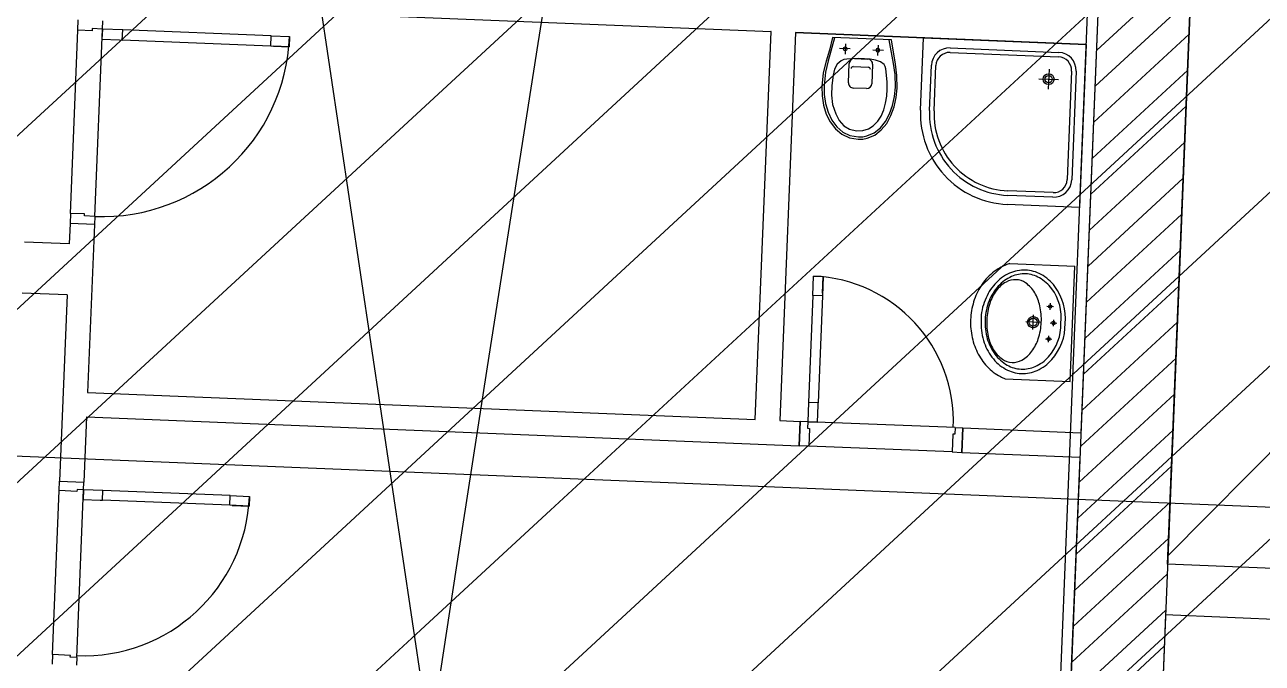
# Model space of a CAD drawing. Extents: x -678889171 to 586587, y -792238163 to 335485.
# Drawn here: x -678754277 to -678748201, y -791950503 to -791947371 of the extents above; entities that cross this region are included whole.
import ezdxf
from ezdxf.enums import TextEntityAlignment as Align

# ---------------------------------------------------------------- set-up
doc = ezdxf.new("R2010")
doc.units = 0
doc.header["$MEASUREMENT"] = 0
for name, color, linetype in [('A-FLOR-PATT', 252, 'Continuous'), ('A-SITE-PATT', 252, 'Continuous'), ('A-WALL', 252, 'Continuous')]:
    doc.layers.add(name, color=color, linetype=linetype)
doc.layers.add('BASEMENT3 LAYOUT$0$HATCH2', color=252, linetype='Continuous', lineweight=15)
doc.styles.add('Ground floor Towers$0$$Bas01-Rname$0$EN-SC', font='swissc.ttf')
doc.styles.add('Ground floor Towers$0$$Bas01-Rname$0$EN-SCL', font='swisscl.ttf')
doc.styles.add('Ground floor Towers$0$04-Ground Floor$0$V2-lower ground$0$LEVEL  FOR LICENSE LOWER GR$0$$LG- LEVEL$0$AR-SR', font='sarb.shx')

# ---------------------------------------------------------------- blocks, each defined once
blk = doc.blocks.new('A$C61C61320')
at = {"layer": 'BASEMENT3 LAYOUT$0$HATCH2'}
h = blk.add_hatch(dxfattribs=at)
h.set_pattern_fill('ANSI31', color=256, scale=5000, style=0)
h.set_pattern_definition([(45, (1320016.062358054, 343948.7931753235), (-441.9417382415922, 441.9417382415922), [])])
h.paths.add_polyline_path([(11086.00013759569, 20764.88754983409), (-87874.57371154218, 20764.88754983409), (-87874.57371154218, -14411.92520058152), (11086.00013759569, -14411.92520058152)])
blk = doc.blocks.new('GR')
at = {"layer": 'A-FLOR-PATT'}
for p, q in [((49525, 196905), (34393.90724153118, 276184.0878004957)), ((45305, 268485), (45305, 225220)), ((45359.41533091813, 233667.6908201417), (45359.41533091824, 245310.1052580429)), ((45809.41533091807, 245310.1052580429), (45809.41533091813, 233667.6908201417)), ((45806.68012906855, 244904.0270685123), (45806.68012906862, 236156.2079005374)), ((45806.68012906857, 236195.5061223729), (53641.59954529338, 244756.1981928044)), ((45356.68012906868, 240437.2740405605), (45356.68012906866, 236782.4251110299)), ((45359.41533091757, 238661.286583093), (45809.41533091804, 239111.2865830935)), ((45359.41533091757, 238484.5098877968), (45809.41533091757, 238934.5098877968)), ((45359.41533091804, 238307.7331925002), (45809.41533091804, 238757.7331925002)), ((40476.64699863413, 238687.437866267), (43757.83098447767, 238687.437866267)), ((43757.83098447768, 238687.437866267), (43757.28380712546, 238687.437866267)), ((43757.83098447767, 236782.4251110299), (43757.83098447767, 238687.437866267)), ((43877.83098447767, 238687.4378662669), (43877.83098447767, 236782.4251110299)), ((45306.68012906888, 238687.4378661595), (43877.83098447767, 238687.437866267)), ((43877.83098447767, 238687.4378662669), (45306.68012906888, 238687.437866267)), ((44069.47662439049, 238670.3165372213), (44043.40778589724, 238555.7169654467)), ((44060.67998765664, 238670.3337128359), (44047.37253373192, 238608.6198202727)), ((44349.55417962455, 238670.3337126371), (44060.67998765664, 238670.3337128359)), ((44364.77603751421, 238555.631826298), (44338.97453886869, 238670.3337125714)), ((44374.14224096625, 238552.8584563366), (44349.55417962455, 238670.3337126371)), ((44506.68012928621, 238331.882310248), (44506.68012907958, 238687.4378658013)), ((44506.68012907958, 238687.4378658013), (45306.68012907448, 238687.4378662662)), ((45306.68012907448, 238687.4378662662), (45306.68012953942, 237887.4378662713)), ((44047.37253373192, 238608.6198202727), (44033.46679333987, 238552.981293124)), ((44149.37039272532, 238618.138625438), (44097.5663657013, 238618.0374771057)), ((44115.74550081552, 238618.0729722072), (44118.48765374401, 238624.6948625478)), ((44118.51349145959, 238611.4618405848), (44115.74550081552, 238618.0729722072)), ((44118.48765374401, 238624.6948625478), (44125.09878540382, 238627.4628531621)), ((44125.13538177784, 238608.7196876339), (44118.51349145959, 238611.4618405848)), ((44125.09878540382, 238627.4628531621), (44131.7206757294, 238624.7207002709)), ((44125.11708361401, 238642.3445795511), (44125.11708356631, 238592.1675633923)), ((44131.74651344497, 238611.4876783078), (44125.13538177784, 238608.7196876339)), ((44131.7206757294, 238624.7207002709), (44134.48866636615, 238618.1095685888)), ((44134.48866636615, 238618.1095685888), (44131.74651344497, 238611.4876783078)), ((44260.86377445667, 238618.1386253321), (44312.6678014805, 238618.0374769013)), ((44278.51349146513, 238624.7207001314), (44275.74550081581, 238618.1095684545)), ((44275.74550081581, 238618.1095684545), (44278.48765372436, 238611.4876781684)), ((44278.48765372436, 238611.4876781684), (44285.09878538625, 238608.7196874818)), ((44285.1353817959, 238627.4628530101), (44278.51349146513, 238624.7207001314)), ((44285.09878538625, 238608.7196874818), (44291.7206757097, 238611.4618404201)), ((44285.11708361401, 238642.3445793991), (44285.11708356631, 238592.1675632402)), ((44291.74651345047, 238624.6948623832), (44285.1353817959, 238627.4628530101)), ((44291.7206757097, 238611.4618404201), (44294.48866636635, 238618.0729720374)), ((44294.48866636635, 238618.0729720374), (44291.74651345047, 238624.6948623832)), ((44640.01346243789, 238642.9934214346), (45173.34679576783, 238642.9934217446)), ((44640.01346245081, 238620.7711992126), (45173.34679578074, 238620.7711995225)), ((40356.64699863413, 238556.6919814623), (40356.64699863413, 238606.6919814623)), ((40426.64699863413, 238556.6919814623), (40356.64699863413, 238556.6919814623)), ((40356.64699863413, 237656.6919814626), (40356.64699863413, 238556.6919814623)), ((40476.64699863413, 238566.6919814623), (40426.64699863413, 238566.6919814623)), ((40426.64699863413, 238566.6919814623), (40426.64699863413, 238556.6919814623)), ((40476.64699863413, 238566.6919814623), (40476.64699863413, 238606.6919814622)), ((40576.6469986341, 238566.6919814623), (40476.64699863413, 238566.6919814623)), ((40476.64699863413, 238566.6919814623), (40476.64699863413, 238516.6919814623)), ((40476.64699863413, 237646.6919814626), (40476.64699863413, 238566.6919814623)), ((40576.6469986341, 238516.6919814623), (40576.6469986341, 238566.6919814623)), ((41306.64699863386, 238566.6919814623), (40576.6469986341, 238566.6919814623)), ((41306.64699863386, 238516.6919814623), (41306.64699863386, 238566.6919814623)), ((41306.64699863386, 238566.6919814623), (41396.64699863383, 238566.6919814623)), ((41396.64699863383, 238566.6919814623), (41396.64699863383, 238516.6919814623)), ((44033.46679333987, 238552.981293124), (44022.33455673786, 238495.6669463715)), ((44043.40778589724, 238555.7169654467), (44032.82114773155, 238500.0719576229)), ((44107.90893617016, 238558.8884469246), (44088.56624503964, 238540.7470095012)), ((44120.04745068926, 238564.938943413), (44107.90893617016, 238558.8884469246)), ((44134.39327833448, 238568.2083541922), (44120.04745068926, 238564.938943413)), ((44193.92882456927, 238572.5175962877), (44134.39327833448, 238568.2083541922)), ((44147.61708346158, 238452.2756023597), (44147.61708352953, 238547.2756023597)), ((44172.61708354673, 238572.2756023418), (44237.61708354673, 238572.2756022971)), ((44250.15616102324, 238571.3014396498), (44193.92882456927, 238572.5175962877)), ((44276.59403087716, 238567.9307042913), (44250.15616102324, 238571.3014396498)), ((44262.61708352953, 238547.2756022792), (44262.6170834616, 238452.2756022792)), ((44300.2921265257, 238561.2895906044), (44276.59403087716, 238567.9307042913)), ((44318.44542387674, 238548.0210735053), (44300.2921265257, 238561.2895906044)), ((44325.04363666459, 238538.6365718671), (44318.44542387674, 238548.0210735053)), ((44375.1496201421, 238502.1586365387), (44364.77603751421, 238555.631826298)), ((44383.94853164903, 238497.7159699462), (44374.14224096625, 238552.8584563366)), ((44551.12457373038, 238331.8823102739), (44551.12457360123, 238554.1045324946)), ((44573.34679595246, 238331.8823102867), (44573.34679582331, 238554.1045325076)), ((45240.01346248573, 238554.104532895), (45240.01346279568, 238020.7711995651)), ((45262.23568470781, 238554.1045329079), (45262.23568501777, 238020.771199578)), ((45359.41533091757, 238130.9564972036), (45809.41533091757, 238580.9564972036)), ((40476.64699863413, 238516.6919814623), (40563.6469986341, 238516.6919814623)), ((40563.6469986341, 238516.6919814623), (40576.6469986341, 238516.6919814623)), ((41306.64699863386, 238516.6919814623), (40576.6469986341, 238516.6919814623)), ((41396.64699863383, 238516.6919814623), (41306.64699863386, 238516.6919814623)), ((41396.64699863383, 238516.6919814623), (41319.64699863386, 238516.6919814623)), ((41319.64699863386, 238516.6919814623), (41396.64699863383, 238516.6919814623)), ((44022.33455673786, 238495.6669463715), (44017.80057525833, 238428.9897914672)), ((44032.82114773155, 238500.0719576229), (44028.83162107258, 238434.4784176946)), ((44070.28164109925, 238486.765742766), (44066.31901111273, 238434.9475618402)), ((44075.8477382217, 238515.4120693692), (44070.28164109925, 238486.765742766)), ((44088.56624503964, 238540.7470095012), (44075.8477382217, 238515.4120693692)), ((44167.61708351758, 238532.2756023505), (44242.61708350121, 238532.2756022792)), ((44328.88245724453, 238527.0447147308), (44325.04363666459, 238538.6365718671)), ((44337.58793600899, 238463.6391308705), (44328.88245724453, 238527.0447147308)), ((44378.89051142054, 238440.4114567301), (44375.1496201421, 238502.1586365387)), ((44387.68730507934, 238434.8841162374), (44383.94853164903, 238497.7159699462)), ((44017.80057525833, 238428.9897914672), (44020.46521492222, 238382.6688352325)), ((44028.83162107258, 238434.4784176946), (44031.49842095649, 238389.2638288464)), ((44066.31901111273, 238434.9475618402), (44067.33282854722, 238387.5451508346)), ((44237.6170834444, 238427.2756022971), (44172.6170834444, 238427.2756023418)), ((44339.16882689033, 238428.9046523781), (44337.58793600899, 238463.6391308705)), ((44337.99358704265, 238393.6332162998), (44339.16882689033, 238428.9046523781)), ((44376.02441532129, 238394.6653319279), (44378.89051142054, 238440.4114567301)), ((44384.84180118533, 238388.5739186119), (44387.68730507934, 238434.8841162374)), ((44020.46521492222, 238382.6688352325), (44029.74856815192, 238337.4630209369)), ((44031.49842095649, 238389.2638288464), (44039.67752460342, 238345.1448487753)), ((44067.33282854722, 238387.5451508346), (44074.40234566337, 238341.7796265428)), ((44334.06433434396, 238358.9094965358), (44337.99358704265, 238393.6332162998)), ((44368.77835437804, 238350.0124372518), (44376.02441532129, 238394.6653319279)), ((44376.48725497751, 238342.8385101813), (44384.84180118533, 238388.5739186119)), ((45359.41533091757, 237954.1798019065), (45809.41533091804, 238404.1798019069)), ((44029.74856815192, 238337.4630209369), (44045.08867995054, 238294.4364305137)), ((44039.67752460342, 238345.1448487753), (44053.93512269948, 238303.2267435271)), ((44074.40234566337, 238341.7796265428), (44091.40963621497, 238297.1010701477)), ((44314.65506477884, 238295.5588073013), (44326.29855505454, 238325.8419783209)), ((44326.29855505454, 238325.8419783209), (44334.06433434396, 238358.9094965358)), ((44337.75143227786, 238269.6115989011), (44355.46248218537, 238307.6058307254)), ((44355.46248218537, 238307.6058307254), (44368.77835437804, 238350.0124372518)), ((44362.62688560742, 238299.3265952522), (44376.48725497751, 238342.8385101813)), ((44045.08867995054, 238294.4364305137), (44065.97028622567, 238256.345152104)), ((44053.93512269948, 238303.2267435271), (44073.71146283199, 238265.7016557888)), ((44065.97028622567, 238256.345152104), (44092.91411512539, 238223.2315562325)), ((44073.71146283199, 238265.7016557888), (44099.00874756317, 238233.6976464927)), ((44091.40963621497, 238297.1010701477), (44110.09142652426, 238265.6306231596)), ((44110.09142652426, 238265.6306231596), (44133.18995422852, 238240.7897822055)), ((44254.43604146065, 238230.0750565649), (44277.07186328533, 238246.0190143835)), ((44277.07186328533, 238246.0190143835), (44298.61529551439, 238269.1239803984)), ((44298.61529551439, 238269.1239803984), (44314.65506477884, 238295.5588073013)), ((44313.43458770811, 238237.1187359701), (44337.75143227786, 238269.6115989011)), ((44317.81900673182, 238227.1962177624), (44343.24327764929, 238260.2292574084)), ((44343.24327764929, 238260.2292574084), (44362.62688560742, 238299.3265952522)), ((44092.91411512539, 238223.2315562325), (44125.38418325166, 238198.3507235834)), ((44099.00874756317, 238233.6976464927), (44129.26608086435, 238208.8211342539)), ((44125.38418325166, 238198.3507235834), (44163.40332771393, 238182.2883356926)), ((44129.26608086435, 238208.8211342539), (44165.61592875505, 238193.3260383156)), ((44133.18995422852, 238240.7897822055), (44161.8147635163, 238224.20339796)), ((44161.8147635163, 238224.20339796), (44197.09819332866, 238218.0603091476)), ((44165.61592875505, 238193.3260383156), (44207.49633627521, 238188.2764404322)), ((44197.09819332866, 238218.0603091476), (44227.97233385867, 238220.21277002)), ((44207.49633627521, 238188.2764404322), (44228.99779275242, 238189.8831689873)), ((44227.97233385867, 238220.21277002), (44254.43604146065, 238230.0750565649)), ((44228.97627541461, 238178.8628818569), (44249.94187554251, 238183.7897716147)), ((44228.99779275242, 238189.8831689873), (44248.85702546416, 238194.81221901)), ((44248.85702546416, 238194.81221901), (44284.16289773944, 238211.2737772817)), ((44249.94187554251, 238183.7897716147), (44286.89751112327, 238200.7904477966)), ((44284.16289773944, 238211.2737772817), (44313.43458770811, 238237.1187359701)), ((44286.89751112327, 238200.7904477966), (44317.81900673182, 238227.1962177624)), ((45359.41533091757, 237777.4031066103), (45809.41533091757, 238227.4031066103)), ((44163.40332771393, 238182.2883356926), (44206.93248197976, 238177.2572121663)), ((44206.93248197976, 238177.2572121663), (44228.97627541461, 238178.8628818569)), ((45359.41533091757, 237600.6264113132), (45809.41533091804, 238050.6264113137)), ((45173.34679616819, 237954.1045328601), (44951.12457394738, 237954.1045327309)), ((45173.3467961811, 237931.882310638), (44951.12457396029, 237931.8823105089)), ((45306.68012953942, 237887.4378662713), (44951.12457398613, 237887.4378660647)), ((45359.41533091757, 237423.849716017), (45809.41533091757, 237873.849716017)), ((45359.41533091757, 237247.0730207199), (45809.41533091804, 237697.0730207204)), ((40426.64699863413, 237656.6919814626), (40356.64699863413, 237656.6919814626)), ((40356.64699863413, 237656.6919814626), (40356.64699863413, 237606.6919814626)), ((40426.64699863413, 237646.6919814626), (40426.64699863413, 237656.6919814626)), ((40476.64699863413, 237646.6919814626), (40426.64699863413, 237646.6919814626)), ((40476.64699863413, 237646.6919814626), (40476.64699863413, 237606.6919814626)), ((40356.64699863411, 237606.6919814622), (40356.64699863411, 237506.6919814626)), ((40476.64699863415, 237606.6919814622), (40356.64699863411, 237606.6919814622)), ((40476.64699863413, 237606.6919814626), (40356.64699863413, 237606.6919814626)), ((40476.64699863415, 237606.6919814622), (40476.64699863415, 236782.4251110299)), ((44974.93116022411, 237597.423748702, -2.715124827439372e-07), (45295.34156118376, 237597.4237483262, 2.231434089891091e-07)), ((45295.34156052107, 237032.4925212112, 2.231434089891091e-07), (45295.34156118375, 237597.4237483262, 2.231434089891023e-07)), ((45359.41533091757, 237070.2963254238), (45809.41533091757, 237520.2963254238)), ((40356.64699863411, 237506.6919814626), (40136.5696720941, 237506.6919814626)), ((44015.42949413614, 237497.1755504056), (44062.79790470331, 237497.1927724286)), ((44015.46393818211, 237402.438729271), (44015.42949413614, 237497.1755504056)), ((44062.79790470331, 237497.1927724286), (44062.82787102334, 237414.7717380417)), ((44062.82787102334, 237414.7717380417), (44062.79790470331, 237497.1927724286)), ((44062.79790470331, 237497.1927724286), (44062.83234874928, 237402.455951294)), ((44062.83234874928, 237402.455951294), (44015.46393818211, 237402.438729271)), ((44015.46393818211, 237402.438729271), (44015.69126888575, 236877.1757097829)), ((44062.83234874928, 237402.455951294), (44063.05967945292, 236877.1929318059)), ((45359.41533091757, 236893.5196301267), (45809.41533091804, 237343.5196301271)), ((40356.64699863411, 237256.6919814627), (40136.5696720941, 237256.6919814627)), ((40356.64699863411, 237256.6919814627), (40356.64699863411, 236342.4301983052)), ((45359.41533091757, 236716.7429348305), (45809.41533091757, 237166.7429348305)), ((44974.93115955036, 237032.492521587, 6.694302269673274e-07), (45295.34156052107, 237032.4925212112, 2.231434089891091e-07)), ((45359.41533091757, 236539.9662395334), (45809.41533091804, 236989.9662395339)), ((44063.05967945292, 236877.1929318059), (44015.69126888575, 236877.1757097829)), ((44015.69126888575, 236877.1757097829), (44015.72571293172, 236782.4388886484)), ((44063.06415717887, 236864.8771450587), (44063.05967945292, 236877.1929318059)), ((44063.09412349889, 236782.4561106713), (44063.06415717887, 236864.8771450587)), ((45359.41533091757, 236363.1895442372), (45809.41533091757, 236813.1895442372)), ((40476.64699863415, 236782.4251110299), (43757.83098447767, 236782.4251110299)), ((43877.83098447767, 236782.4251110299), (43977.83098447766, 236782.4251110299)), ((44015.72571293172, 236782.4388886484), (43977.83098447766, 236782.4251110299)), ((43977.83098447766, 236782.4251110299), (43977.83098447766, 236662.42511103)), ((43977.87461360941, 236662.4251189613), (43977.83098447766, 236782.4251110299)), ((44739.93605680241, 236782.7385518485), (44015.72571293172, 236782.4388886484)), ((44015.72571293172, 236782.4388886484), (44063.09412349889, 236782.4561106713)), ((44015.72571293172, 236782.4388886484), (44015.73748131318, 236750.0704770899)), ((44015.73748131318, 236750.0704770899), (44025.21116342676, 236750.0739214945)), ((44025.21116342676, 236750.0739214945), (44025.24302417704, 236662.4423409842)), ((44739.94782518387, 236750.3701402901), (44730.47414307029, 236750.3666958855)), ((44730.47414307029, 236750.3666958855), (44730.50600382058, 236662.7351153753)), ((44739.93605680241, 236782.7385518485), (44777.830785256, 236782.7523294669)), ((44739.93605680241, 236782.7385518485), (44739.94782518387, 236750.3701402901)), ((44777.87441438775, 236662.7523373982), (44777.830785256, 236782.7523294669)), ((44777.830785256, 236782.7523294669), (44777.87441438775, 236662.7523373982)), ((44777.8308503409, 236782.5733164035), (44777.87441438775, 236662.7523373982)), ((44777.83098447767, 236782.4251110299), (45356.68012906865, 236782.4251110299)), ((44777.83098447767, 236782.4251110299), (44777.83098447767, 236662.42511103)), ((40476.64699863415, 236662.42511103), (40476.64699863415, 236342.4301983052)), ((40476.64699863415, 236662.42511103), (43977.83098447766, 236662.42511103)), ((44025.24302417704, 236662.4423409842), (43977.87461360941, 236662.4251189613)), ((44730.50600382058, 236662.7351153753), (44025.24302417704, 236662.4423409842)), ((44730.50600382058, 236662.7351153753), (44777.87441438775, 236662.7523373982)), ((44777.83098447767, 236662.42511103), (45356.68012906866, 236662.42511103)), ((45356.68012906866, 236662.42511103), (45356.68012906864, 233668.5074440098)), ((45359.41533091757, 236186.4128489401), (45809.41533091804, 236636.4128489406)), ((58315, 236455), (-2250.000000000029, 236455)), ((45359.41533091757, 236009.636153644), (45809.41533091757, 236459.636153644)), ((40356.46244354546, 236342.3880236616), (40476.46243561414, 236342.4316527934)), ((40356.47966556845, 236295.0196130939), (40356.46244354546, 236342.3880236616)), ((40356.64698673725, 236342.4411055845), (40476.64699863414, 236342.4301983052)), ((40476.47621323256, 236304.5369243394), (40444.10780167411, 236304.5251559578)), ((40444.10780167411, 236304.5251559578), (40444.11124607868, 236295.0514738442)), ((40476.47621323256, 236304.5369243394), (40476.46243561414, 236342.4316527934)), ((40571.21303436707, 236304.5713683853), (40476.47621323256, 236304.5369243394)), ((40476.47621323256, 236304.5369243394), (40476.49343525554, 236257.1685137722)), ((40476.77587643277, 235480.3265804687), (40476.47621323256, 236304.5369243394)), ((41196.47605385521, 236304.798699089), (40571.21303436707, 236304.5713683853)), ((40571.23025639006, 236257.2029578182), (40571.21303436707, 236304.5713683853)), ((41196.47605385521, 236304.798699089), (41291.21287498984, 236304.833143135)), ((41196.49327587819, 236257.4302885218), (41196.47605385521, 236304.798699089)), ((41291.21287498984, 236304.833143135), (41291.23009701283, 236257.4647325678)), ((40444.11124607868, 236295.0514738442), (40356.47966556845, 236295.0196130939)), ((40356.77243995946, 235489.7566334504), (40356.47966556845, 236295.0196130939)), ((40476.49343525554, 236257.1685137722), (40558.91446964286, 236257.1984800922)), ((40558.91446964286, 236257.1984800922), (40571.23025639006, 236257.2029578182)), ((41196.49327587819, 236257.4302885218), (40571.23025639006, 236257.2029578182)), ((41291.23009701283, 236257.4647325678), (41196.49327587819, 236257.4302885218)), ((41291.23009701283, 236257.4647325678), (41208.80906262586, 236257.4347662478)), ((41208.80906262586, 236257.4347662478), (41291.23009701283, 236257.4647325678)), ((45359.41533091757, 235832.8594583469), (45809.41533091804, 236282.8594583473)), ((47839.07781717775, 236156.2079005374), (45806.68012906857, 236156.2079005374)), ((45359.41533091757, 235656.0827630507), (45809.41533091757, 236106.0827630507)), ((45359.41533091757, 235479.3060677536), (45809.41533091804, 235929.306067754)), ((47839.0778171777, 235906.2079005375), (45806.68012906863, 235906.2079005374)), ((45809.4153309181, 235906.2079005374), (45809.41533091811, 233668.3520064863)), ((45359.41533091757, 235302.5293724574), (45809.41533091757, 235752.5293724574)), ((40444.40402046969, 235489.7884942007), (40356.77243995946, 235489.7566334504)), ((40356.77243995946, 235489.7566334504), (40356.78966198245, 235442.3882228832)), ((40444.40746487433, 235480.3148120871), (40444.40402046969, 235489.7884942007)), ((40476.77587643277, 235480.3265804687), (40444.40746487433, 235480.3148120871)), ((40476.77587643277, 235480.3265804687), (40476.78965405113, 235442.4318520151))]:
    blk.add_line(p, q, dxfattribs=at)
at = {"layer": 'A-FLOR-PATT', "ltscale": 50}
for p, q in [((45128.90235137274, 238558.5489772749), (45128.90235142957, 238460.7711994977)), ((45080.01346251258, 238509.6600883579), (45177.79124028973, 238509.6600884147))]:
    blk.add_line(p, q, dxfattribs=at)
at = {"layer": 'A-FLOR-PATT', "extrusion": (3.138174507951046e-10, 1.66558806342256e-09, -1)}
for p, q in [((45166.03891097318, 237395.751196649, 3.773320742813048e-07), (45198.05886791921, 237395.5035401989, 3.869680019308532e-07)), ((45181.92506113176, 237379.6173904575, 3.554451505495761e-07), (45182.17271782025, 237411.6373464797, 4.088549260234044e-07)), ((45101.37989914721, 237279.3371273259, 1.631430637153087e-07), (45101.37981675585, 237351.3841831366, 2.831437542629091e-07)), ((45137.40338646784, 237315.3606965014, 2.344482895815172e-07), (45065.35632913723, 237315.3606141399, 2.118385283515979e-07)), ((45185.43224322239, 237315.5465213048, 2.498300905915065e-07), (45217.45219975118, 237315.2988650634, 2.594660182930965e-07)), ((45201.31839344056, 237299.4127150836, 2.279431666065081e-07), (45201.56604965221, 237331.4326711058, 2.813529419589058e-07)), ((45164.8006296169, 237235.6514166276, 1.102831973042108e-07), (45196.82058584765, 237235.4037601179, 1.199191249086563e-07)), ((45180.68677947744, 237219.5176103766, 8.839627335737633e-08), (45180.93443610632, 237251.5375663689, 1.418060487861018e-07))]:
    blk.add_line(p, q, dxfattribs=at)
at = {"layer": 'A-FLOR-PATT'}
for radius in [26.66666666649688, 17.77777777766459]:
    blk.add_circle((45128.90235140116, 238509.6600883863), radius, dxfattribs=at)
for centre, radius, start, end in [((687279.656740699, 163488.6097753342), 649022.5456272444, 169.8809308091749, 188.016783999427), ((687279.656740699, 163488.6097753342), 640922.5456272444, 169.8809308091749, 188.016783999427), ((632160.6549194276, 163506.2511653661), 599695.8226879967, 171.0616030214717, 190.2201678661017), ((632160.6549194327, 163506.2511653659), 599145.8226880017, 171.0631954506245, 190.2296506374575), ((44640.01346248955, 238554.1045325463), 88.88888888832298, 90.00000003329842, 180.0000000332984), ((44640.01346248955, 238554.1045325463), 66.66666666624224, 90.00000003329842, 180.0000000332922), ((45173.34679581949, 238554.1045328563), 88.88888888832298, 3.329842284901378e-08, 90.00000003329842), ((45173.34679581948, 238554.1045328563), 66.66666666624951, 3.329216962406198e-08, 90.00000003329217), ((40476.64699863413, 238566.6919814623), 919.9999999997059, 270, 0), ((44172.61708352954, 238547.2756023418), 25.00000000000173, 90.00000003001547, 180), ((44237.61708352952, 238547.2756022971), 24.99999999999981, 0, 90.00000003001547), ((44167.61708350931, 238522.2756023505), 10.00000000000501, 90.00000003001547, 180), ((44242.61708349049, 238522.2756022792), 10.00000000000137, 0, 90.00000003001547), ((44172.6170834616, 238452.2756023418), 24.99999999999981, 180, 270.0000000300155), ((44237.61708346159, 238452.2756022971), 25.00000000000173, 270.0000000300155, 0), ((44951.12457372783, 238331.8823105063), 444.4444444416149, 180.0000000332984, 270.0000000332984), ((44951.12457372782, 238331.8823105063), 399.9999999974389, 180.0000000332963, 270.0000000332984), ((44951.12457372782, 238331.8823105063), 377.7777777753654, 180.0000000332995, 270.0000000332996), ((45173.34679612944, 238020.7711995263), 88.88888888832298, 270.0000000332984, 3.329842284901378e-08), ((45173.34679612944, 238020.7711995263), 66.66666666624224, 270.0000000333047, 3.329216962406561e-08), ((44015.72571293172, 236782.4388886484), 714.7367156066392, 0.02083137706630719, 90.0208313770663), ((40476.47621323256, 236304.5369243394), 814.7367156066392, 270.0208313770669, 0.02083137039559475)]:
    blk.add_arc(centre, radius, start, end, dxfattribs=at)
for centre, major_axis, ratio, start_param, end_param in [((45073.44244521253, 237357.5379562453, 2.846261702237276e-07), (215.0230879092813, -22.94906638950586, 2.925430626472923e-08), 0.9999999798686525, 2.145210766962645, 2.561511941783565), ((45073.77454632123, 237358.9921988916, 2.871525587734782e-07), (195.5143434588207, 16.75793805336902, 8.926763444739093e-08), 0.999999978082223, 1.945641312617991, 2.361942483769679), ((45008.19256625184, 237429.5802833539, 3.841424599464395e-07), (89.64578916136536, 12.25601728194415, 4.854588911904137e-08), 0.9999999694587176, 1.427188379515184, 1.98759988794231), ((45053.34630166522, 237397.2879377366, 3.445267445785706e-07), (171.6906206413034, 2.070632028425638, 5.732833288536871e-08), 0.9999999784476536, 1.558742859555083, 2.02682521641133), ((45053.9866859839, 237398.8965420476, 3.474069804200665e-07), (151.5581568115627, 6.32391546380773, 5.809463252842064e-08), 0.9999999750494238, 1.521360235715126, 1.989442590570832), ((45008.19256625184, 237429.5802833539, 3.841424599464395e-07), (90.3644738434589, -4.565002153545386, 2.075453572755158e-08), 0.9999999756911044, 1.053125285183313, 1.613536797029329), ((45053.34630166522, 237397.2879377366, 3.445267445785706e-07), (171.1773315975814, -13.42677717973502, 3.135495403505995e-08), 0.9999999704862712, 1.18099772194186, 1.64908007514028), ((45053.9866859839, 237398.8965420476, 3.474069804200665e-07), (151.2540494804942, 11.49256175907771, 6.660803391447109e-08), 0.9999999822068923, 1.019143556665997, 1.48722591566145), ((45033.58395492676, 237359.3030505817, 2.75057800602795e-07), (195.9288290915928, -10.88948301965664, 4.334849274841013e-08), 0.9999999783584999, 0.7342001597901784, 1.150501332820389), ((45033.25065135353, 237357.5377069161, 2.720128689765113e-07), (216.1035557329052, -7.800099929194789, 5.482531363228756e-08), 0.9999999779663934, 0.7224976036261905, 1.138798775743195), ((45104.91970701749, 237331.7482334306, 2.515492300299506e-07), (255.3331558838493, -28.66692702995374, 3.238070860684059e-08), 0.9999999758917847, 2.566990492233155, 2.926225342660101), ((45105.05124243009, 237332.9596019315, 2.536081490305199e-07), (216.4069839751396, 96.44243165419485, 2.285456510160058e-07), 0.9999999786434483, 2.028212453369431, 2.387447295935782), ((45095.08442142442, 237339.4888922343, 2.613554946740084e-07), (218.2723200459341, -11.08131947526936, 5.004074961096714e-08), 0.9999999792320436, 2.601156395298045, 2.917693036084659), ((45041.62908859971, 237375.370167874, 3.04343702813036e-07), (153.3262100018377, -16.12917467557354, 2.125187955035862e-08), 0.9999999789526467, 2.228283239603162, 2.655241305256733), ((44973.92152496175, 237375.8938478517, 2.839681229403969e-07), (150.9606940927169, -31.30409241194797, -4.765622467181163e-09), 0.9999999756208637, 0.7801604363055579, 1.207118496339873), ((44919.91757741594, 237340.843709335, 2.08641649576007e-07), (217.4538571309304, -21.89569609984349, 3.177160504616411e-08), 0.9999999821904924, 0.3595088141356741, 0.6760454535805569), ((45001.90832962613, 237333.757354338, 2.225688300092278e-07), (236.8764702329149, -4.760492844963285, 6.640694998325598e-08), 0.9999999786436095, -0.05856975671915787, 0.6987727503552787), ((45001.77370907601, 237331.7475938988, 2.191791507462561e-07), (256.9061374694872, -4.006234568024929, 7.394889267851701e-08), 0.9999999800575863, -0.0497975948353151, 0.7020118885677142), ((45088.26182771718, 237326.5383111999, 2.376441126946062e-07), (243.0549941114801, -0.3046106961569775, 7.576754271557285e-08), 0.9999999799001368, 2.773338455884474, 3.19050935196745), ((45154.39581369828, 237315.7865706809, 2.404901406218231e-07), (288.6995297542888, -16.51979367810082, 6.30837793127874e-08), 0.9999999765280009, 2.863839499194309, 3.191017448478649), ((44834.73015290322, 237318.2590048473, 1.442915347351016e-07), (306.2329770441091, -16.62320575353063, 6.841383912647993e-08), 0.9999999816031723, 0.04649536682018196, 0.3133854730282306), ((45182.04888950579, 237395.6273683941, 3.821500381008748e-07), (-8.003469232215409, 0.1678249706383314, -2.23210104414586e-09), 0.9999999808043564, 3.171257293388393, 9.45444260056798), ((45101.37985777274, 237315.3606553952, 2.23143409133091e-07), (-27.70891026154277, -4.15228043520619, -1.561152831145989e-08), 0.9999999796081536, 3.236817611607567, 9.520002918787153), ((45101.37985777274, 237315.3606553952, 2.23143409133091e-07), (-19.04984466284077, 6.13404016596178, 4.238610390846126e-09), 0.9999999796451818, 3.005732827076799, 9.288918134256384), ((45176.95869487279, 237317.7749558199, 2.508825971629871e-07), (331.468106610714, -3.630506314827496, 9.797354825430241e-08), 0.9999999778637663, 3.161043487290933, 3.465901985548386), ((45154.39581369828, 237315.7865706809, 2.404901406218231e-07), (-237.6439247683998, 164.7594839271069, 1.998446190968856e-07), 0.9999999932109745, 0.5984835737711545, 0.925661515714733), ((45179.91231542276, 237315.589214868, 2.481689507789977e-07), (302.0868072480163, -52.90111645695559, 6.688643656972404e-09), 0.9999999871391505, 3.307219425883543, 3.574109530330856), ((45001.64860114715, 237300.1766057803, 1.665556286230486e-07), (233.5445472895325, -39.87566440689163, 6.873923820335173e-09), 0.999999974750271, -0.5250366806669129, 0.2323057656168963), ((45201.44222139737, 237315.42269305, 2.546480543555653e-07), (-7.008511128478862, -3.868392073643918, -8.642540758709547e-09), 0.9999999678411753, 3.213867137436043, 9.49705244461563), ((45001.77391728733, 237298.1658409429, 1.632458490094736e-07), (256.1647512998647, -19.9106377549707, 4.72260486566757e-08), 0.9999999751142704, -0.6088366485314891, 0.1429728242998491), ((45104.91991546725, 237298.166480266, 1.95615928168268e-07), (255.2431259041977, 29.45776496045396, 1.291642487974667e-07), 0.9999999753848836, 3.353874541305977, 3.713109391863286), ((45104.79151412989, 237299.3788531354, 1.975949475333184e-07), (235.6751006845083, 24.29755485644159, 1.144286766519348e-07), 0.9999999757178454, 3.358301609702755, 3.717536460237543), ((45094.724890612, 237293.0045101716, 1.838188358062533e-07), (210.2400949514954, 59.70513974727787, 1.654211787406393e-07), 0.9999999499612999, 3.124047846335187, 3.440584497596296), ((44919.5580470208, 237294.359327481, 1.311049910447882e-07), (218.5518308768919, -0.8358605114695138, 6.719317914179854e-08), 0.9999999786017529, -0.5873365087328203, -0.270799868002163), ((45180.81060779186, 237235.527588194, 1.151011609676557e-07), (-7.83217032184621, -1.655533961245965, -5.215309329021399e-09), 0.9999999750788829, 3.253692390338819, 9.536877697518406), ((45040.72094342382, 237257.9543718934, 1.084923626292135e-07), (154.1340807328351, -3.429614369715907, 4.265763953988335e-08), 0.9999999777368772, 3.739532297271304, 4.166490361519116), ((45073.1158888889, 237273.8331569215, 1.451059768842401e-07), (194.8272669939093, 23.43123206699591, 1.001669767154771e-07), 0.9999999797312895, 3.700579335359175, 4.116880510183186), ((44973.01338002431, 237258.4780518413, 8.811678278433001e-08), (154.1679159321945, -1.153568460043938, 4.645921251484409e-08), 0.999999979462649, -1.01063668929878, -0.5836786249526544), ((45073.44297307051, 237272.3763672189, 1.427822099310739e-07), (216.0179452535553, -9.891191437904137, 5.131555051346649e-08), 0.999999978069948, 3.873768438931086, 4.290069611041106), ((45006.44990177613, 237204.2679362124, 8.318025491331884e-09), (90.38132733692706, -4.218174341281743, 2.133749691207816e-08), 0.9999999782438542, 4.190880200379846, 4.751291714614235), ((45052.71315777212, 237234.2396656642, 7.275679727860486e-08), (151.6765335516259, -2.023845379564694, 4.422785039819217e-08), 0.9999999757375425, 4.249914716306383, 4.717997072149537), ((45006.44990177613, 237204.2679362124, 8.318025491331884e-09), (90.46765882770886, -1.476483160913175, 2.593111734405124e-08), 0.9999999800487053, -1.562211496579579, -1.001799980634272), ((45052.71315777212, 237234.2396656642, 7.275679727860486e-08), (151.269947677578, -11.2813717828489, 2.868103118154084e-08), 0.9999999838951139, -1.504090669017218, -1.036008309342965), ((45032.92529731562, 237274.1440087011, 1.330112187725375e-07), (196.1388941570481, 6.018394323111176, 7.15759735116787e-08), 0.9999999782942829, -1.141122977869973, -0.7248218057367015), ((45033.25117944992, 237272.3761181281, 1.301689088365133e-07), (216.0819728475368, -8.376703924790336, 5.385815581383543e-08), 0.9999999784650307, -1.063960848176168, -0.6476596748284257), ((45053.34732258005, 237232.6261364282, 7.026833426656455e-08), (171.6764590291337, -3.024906205423407, 4.883682106532621e-08), 0.9999999796410862, 4.261930806223291, 4.730013163976646), ((45053.34732258005, 237232.6261364282, 7.026833426656455e-08), (171.4555175643995, 9.21751477967819, 6.91583160382674e-08), 0.9999999722352878, 4.658686498353367, 5.126768852304175)]:
    blk.add_ellipse(centre, major_axis=major_axis, ratio=ratio, start_param=start_param, end_param=end_param, dxfattribs=at)
at = {"layer": 'A-FLOR-PATT', "extrusion": (-5.628836447104041e-10, -1.576669432735343e-09, 1)}
for centre, start_param, end_param in [((45179.91231542276, 237315.589214868, 2.481689507789977e-07), 1.63907629879922, 1.90596639703289), ((44834.73015290322, 237318.2590048473, 1.442915347351016e-07), -1.502516354790573, -1.235626256556904)]:
    blk.add_ellipse(centre, major_axis=(103.1143951091383, 288.8293457650861, 5.134298072858991e-07), ratio=0.9999999863093698, start_param=start_param, end_param=end_param, dxfattribs=at)
at = {"layer": 'A-FLOR-PATT'}
blk.add_open_spline([(44974.93116022411, 237597.423748702, -2.715124827439372e-07), (44973.38401806643, 237596.9002623106, -2.711260902344835e-07), (44971.8418545668, 237596.3595475197, -2.707094399180929e-07), (44957.63183735063, 237591.201841296, -2.665781770626009e-07), (44945.31981620621, 237585.4396034367, -2.608443895622504e-07), (44921.72766686972, 237571.7956820648, -2.455228649194918e-07), (44910.44743800542, 237563.914803215, -2.359364996206947e-07), (44889.16797474901, 237546.2833772384, -2.132476734903155e-07), (44879.16840907431, 237536.5332976505, -2.001460952305267e-07), (44860.64569603906, 237515.4363293536, -1.708199869387661e-07), (44852.12224308548, 237504.0896382638, -1.54595881737104e-07), (44836.70389360681, 237480.0858051704, -1.194539308704523e-07), (44829.80881171127, 237467.4287329639, -1.005362595035386e-07), (44817.76365966563, 237441.100533177, -6.046430278888402e-08), (44812.61351274479, 237427.4294531314, -3.931012087576511e-08), (44804.14283455461, 237399.3782636313, 4.753359100110343e-09), (44800.82228838413, 237384.9982266859, 2.766253180134017e-08), (44796.06475515044, 237355.8411160611, 7.473327029581036e-08), (44794.6277735112, 237341.0641455574, 9.889466607227228e-08), (44793.66064012625, 237311.4294956264, 1.479502822629742e-07), (44794.13049094353, 237296.5719348719, 1.728443054044604e-07), (44796.96942729048, 237267.0933701287, 2.22834358619448e-07), (44799.33850709815, 237252.4724802232, 2.479301971621305e-07), (44805.9374896303, 237223.7818873587, 2.977877819034279e-07), (44810.16739241439, 237209.7122738364, 3.225493794744049e-07), (44820.41894930889, 237182.4331273593, 3.712023178226475e-07), (44826.44064275838, 237169.2236515355, 3.950935752950223e-07), (44840.17560220593, 237143.9657341716, 4.414731307585439e-07), (44847.88899349297, 237131.9173417457, 4.639613863079461e-07), (44864.87378181928, 237109.2731392212, 5.070074222589566e-07), (44874.14542657548, 237098.677444696, 5.275650883769828e-07), (44894.07427719884, 237079.2186597003, 5.66229429466883e-07), (44904.73182334897, 237070.3558825714, 5.843356891528956e-07), (44927.21211284563, 237054.625538423, 6.175906694224104e-07), (44939.03511469757, 237047.7586088454, 6.327384094118344e-07), (44959.01679949102, 237038.3861490712, 6.546196676662862e-07), (44966.90734158619, 237035.2081071813, 6.623891660127052e-07), (44974.93115955036, 237032.492521587, 6.694302269673274e-07)], degree=3, knots=[3.415321594805505, 3.415321594805505, 3.415321594805505, 3.415321594805505, 3.434102791300903, 3.434102791300903, 3.588975194605328, 3.588975194605328, 3.743847597909754, 3.743847597909754, 3.898720001214179, 3.898720001214179, 4.053592404518604, 4.053592404518604, 4.20846480782303, 4.20846480782303, 4.363337211127456, 4.363337211127456, 4.518209614431881, 4.518209614431881, 4.673082017736307, 4.673082017736307, 4.827954421040732, 4.827954421040732, 4.982826824345158, 4.982826824345158, 5.137699227649583, 5.137699227649583, 5.292571630954009, 5.292571630954009, 5.447444034258434, 5.447444034258434, 5.60231643756286, 5.60231643756286, 5.757188840867285, 5.757188840867285, 5.912061244171711, 5.912061244171711, 6.009469332223597, 6.009469332223597, 6.009469332223597, 6.009469332223597], dxfattribs=at)
at = {"layer": 'A-FLOR-PATT', "style": 'Ground floor Towers$0$04-Ground Floor$0$V2-lower ground$0$LEVEL  FOR LICENSE LOWER GR$0$$LG- LEVEL$0$AR-SR', "flags": 12}
for tag, p in [('L', (30296.07288644527, 72859.53473235783)), ('P', (30237.50458115668, 72203.99769414036))]:
    blk.add_attdef(tag, text='', height=500, dxfattribs=at).set_placement(p, align=Align.RIGHT)
at = {"layer": 'A-FLOR-PATT'}
for tag, p, height, style in [('N', (85492.25876324323, 56633.4995742733), 250, 'Ground floor Towers$0$$Bas01-Rname$0$EN-SC'), ('N', (89389.48149106537, 56633.4995742733), 250, 'Ground floor Towers$0$$Bas01-Rname$0$EN-SC'), ('N', (94597.61363499537, 56633.4995742733), 250, 'Ground floor Towers$0$$Bas01-Rname$0$EN-SC'), ('AN', (85922.66280553787, 56313.08159666645), 200, 'Ground floor Towers$0$$Bas01-Rname$0$EN-SCL'), ('AN', (89819.88553336001, 56313.08159666645), 200, 'Ground floor Towers$0$$Bas01-Rname$0$EN-SCL'), ('AN', (95028.01767729002, 56313.08159666645), 200, 'Ground floor Towers$0$$Bas01-Rname$0$EN-SCL'), ('SN', (85299.47460008037, 56025.08594095582), 200, 'Ground floor Towers$0$$Bas01-Rname$0$EN-SCL'), ('F', (85927.04975899268, 56008.67972904726), 200, 'Ground floor Towers$0$$Bas01-Rname$0$EN-SCL'), ('SN', (89196.69732790251, 56025.08594095582), 200, 'Ground floor Towers$0$$Bas01-Rname$0$EN-SCL'), ('F', (89824.27248681482, 56008.67972904726), 200, 'Ground floor Towers$0$$Bas01-Rname$0$EN-SCL'), ('SN', (94404.82947183252, 56025.08594095582), 200, 'Ground floor Towers$0$$Bas01-Rname$0$EN-SCL'), ('F', (95032.40463074483, 56008.67972904726), 200, 'Ground floor Towers$0$$Bas01-Rname$0$EN-SCL')]:
    blk.add_attdef(tag, p, '', height=height, dxfattribs=dict(at, style=style))
at = {"layer": 'A-FLOR-PATT', "style": 'Ground floor Towers$0$$Bas01-Rname$0$EN-SCL', "width": 0.8}
for p in [(85305.16036184286, 56295.1433535593), (89202.383089665, 56295.1433535593), (94410.51523359501, 56295.1433535593)]:
    blk.add_attdef('FN', p, '', height=250, dxfattribs=at)

msp = doc.modelspace()

# ---------------------------------------------------------------- block references
at = {"layer": 'A-SITE-PATT', "rotation": 357.6731745000001}
msp.add_blockref('A$C61C61320', (-678706236.4347705, -791940527.995869, -212772), dxfattribs=at)

# ---------------------------------------------------------------- next in the draw order: block references
at = {"layer": 'A-WALL', "rotation": 357.6731745000001}
msp.add_blockref('GR', (-678804025.0995113, -792184118.4910543, -212772), dxfattribs=at)

doc.saveas('drawing.dxf')
